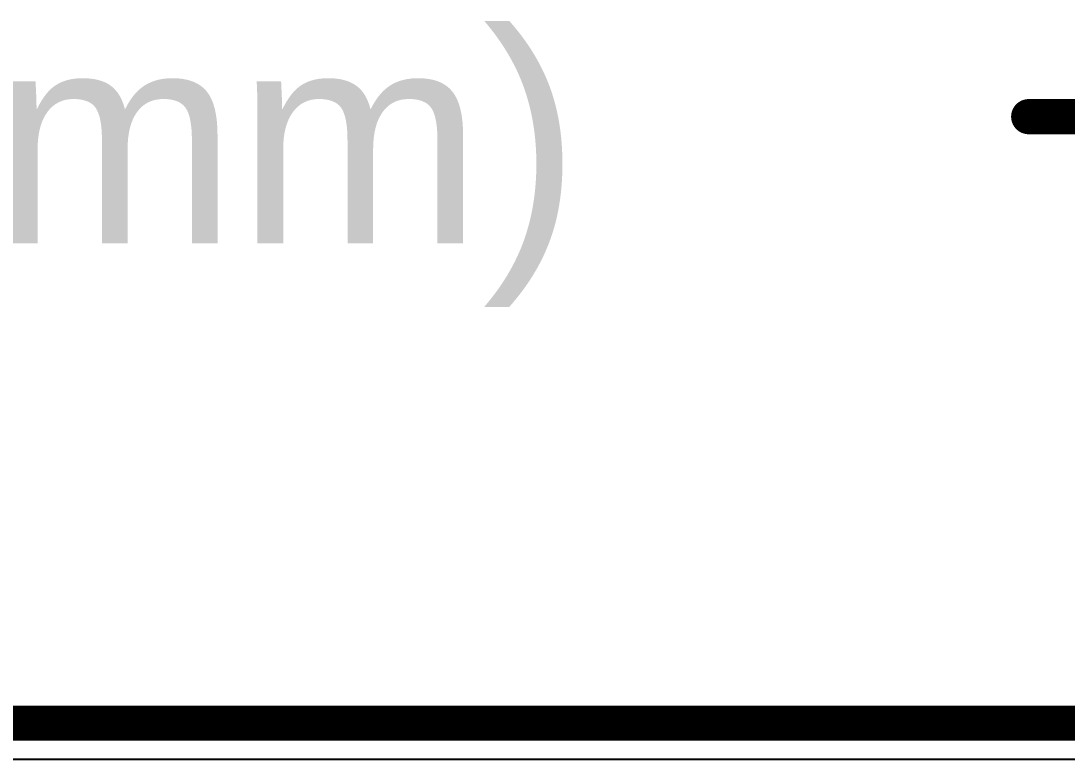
# Model space of a CAD drawing. Header units: inches. Extents: x -17 to 5374, y 0 to 5389.
# Drawn here: x 12.44 to 20, y 17.74 to 23.07 of the extents above; entities that cross this region are included whole.
import ezdxf

# ---------------------------------------------------------------- set-up
doc = ezdxf.new("R2010")
doc.units = ezdxf.units.IN
for name, color, linetype in [('BoardCutout', 216, 'Continuous'), ('Bottom Layer', 5, 'Continuous'), ('Mechanical 1', 6, 'Continuous'), ('Top Layer', 1, 'Continuous')]:
    doc.layers.add(name, color=color, linetype=linetype)
doc.styles.add('Arial', font='', dxfattribs={"height": 0.2})
doc.styles.get('Arial').set_extended_font_data('Arial')

msp = doc.modelspace()

# ---------------------------------------------------------------- linework, layer by layer
at = {"layer": 'BoardCutout', "const_width": 0.254}
msp.add_lwpolyline([(0, 18), (25.8344, 18)], dxfattribs=at)
at = {"layer": 'Bottom Layer'}
msp.add_line((0, 17.741), (26.009, 17.741), dxfattribs=at)
at = {"layer": 'Mechanical 1', "const_width": 0.254}
msp.add_lwpolyline([(19.7222, 22.3774), (27.8664, 22.3774)], dxfattribs=at)
at = {"layer": 'Mechanical 1', "const_width": 0.127}
msp.add_lwpolyline([(19.6587, 22.3774, 1), (19.7857, 22.3774, 1)], format="xyb", close=True, dxfattribs=at)
at = {"layer": 'Top Layer'}
msp.add_line((0, 17.741), (26.009, 17.741), dxfattribs=at)

# ---------------------------------------------------------------- texts
at = {"layer": 'Mechanical 1', "style": 'Arial'}
msp.add_text('30.00 (mm)', height=1.524, dxfattribs=at).set_placement((5.6042, 21.4632))

doc.saveas('drawing.dxf')
